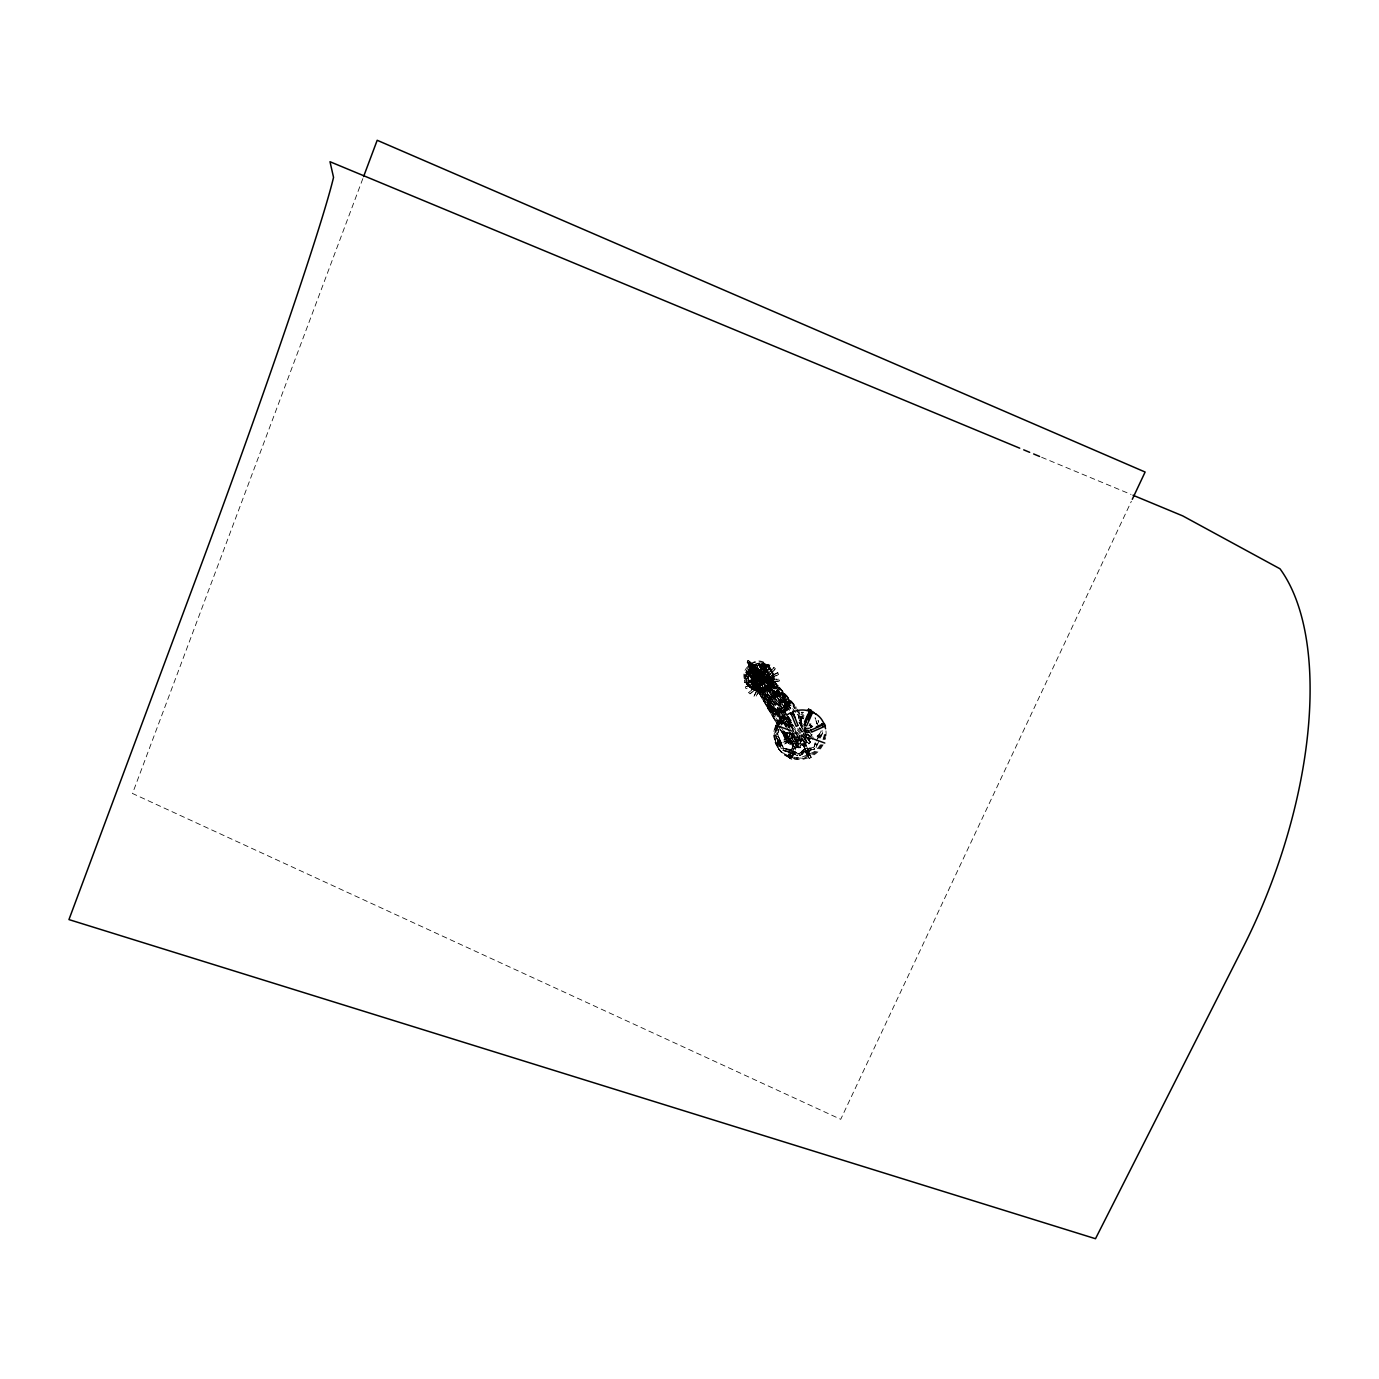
<?xml version="1.0" encoding="UTF-8"?>
<svg xmlns="http://www.w3.org/2000/svg" width="1379" height="1379" viewBox="0 0 1379 1379"><rect width="100%" height="100%" fill="white"/><g stroke="black" fill="none" stroke-linecap="round" stroke-linejoin="round"><path stroke-width="0.75" stroke-dasharray="5 3.75" d="M761.553 672.262L761.587 670.694A14.445 2.879 88.3 0 0 761.587 669.642L761.518 666.109M744.85 682.329L744.367 680.312L752.71 679.416L754.141 679.95L754.089 681.915M752.675 681.381L754.416 681.95L754.451 679.968L752.9 679.433L753.089 681.95L752.71 679.416M752.9 679.433L753.262 681.984M774.291 729.75L776.411 723.354L778.394 724.096L752.986 680.588M753.692 681.347L753.727 679.364M754.054 679.399L754.434 680.95M763.587 671.573L763.604 670.642A14.445 2.896 88.3 0 0 763.604 669.573L763.518 665.833M785.909 725.716L754.141 679.95M762.811 688.328L760.794 688.38L760.829 687.397L762.846 687.345L762.397 688.621L760.346 688.793L760.381 687.811L762.397 687.742L762.794 689.31L762.535 697.826L760.518 697.895L760.398 687.5L762.415 687.432C784.237 683.346 766.345 648.647 748.728 665.661A2.12 1.982 -35.2 0 0 748.073 666.316C736.61 676.727 751.038 694.464 761.742 689.586M760.743 672.745L760.76 671.625L762.777 671.539L762.759 672.676L760.743 672.745L763.173 673.245L763.414 663.385L761.398 663.437L761.139 672.021L763.156 671.952L760.725 671.452L759.674 676.572A4.016 3.775 -35.3 0 1 753.641 675.796A4.016 3.775 -35.3 0 1 756.123 670.16A4.016 3.775 -35.3 0 1 761.053 673.452L777.032 696.119L779.101 696.05L779.238 692.068L781.497 692.379L780.238 696.86L788.943 708.875M760.794 689.207L760.812 688.087L762.828 688.018L762.811 689.138L760.794 689.207L764.207 688.621M761.139 673.314L761.174 672.194L763.19 672.107M762.415 687.432L762.811 689.138M795.855 712.512L763.587 672.194M769.741 681.347L769.792 679.382L768.775 679.416L768.724 681.381L784.91 703.721L789.46 704.186L788.978 706.41L785.134 704.997L784.289 706.91L786.788 710.375M769.585 679.416L768.758 681.295L779.463 680.985L779.514 679.02L769.551 679.399L769.516 681.364L769.137 678.83L770.792 679.347L770.74 681.312M769.654 683.743L770.465 681.898L769.361 678.796L770.378 678.761L768.069 683.57L769.999 680.002M770.378 678.761L770.327 680.726L769.086 680.795M770.103 683.622L771.223 679.916L773.102 679.83A14.445 4.051 1.3 0 0 774.102 679.744L778.532 679.175M783.893 712.822L765.311 686.208L763.363 687.207C762.397 692.344 787.961 711.581 779.118 714.443L778.825 709.875L762.846 687.345M779.118 714.443L779.273 710.495L777.17 710.564L777.049 714.512L774.774 714.184L776.049 709.685L774.136 708.996L772.412 712.891L774.584 709.616L776.48 710.306L774.774 714.184M789.495 710.392L779.549 696.654L779.238 692.068M784.91 703.721L784.961 701.687L768.775 679.416M789.133 709.547L785.358 704.341L785.409 702.307L789.529 702.152L789.184 699.946L784.772 701.049L766.19 675.107L773.964 667.367L775.36 668.712L768.137 675.917L766.328 674.003L767.224 673.073L769.034 674.986L767.724 675.348L769.534 678.382L768.586 678.796L767.862 677.003L768.81 676.589M784.72 734.507L784.772 732.387L785.185 735.179L787.03 734.404L787.547 735.61A11.342 10.515 -34.7 0 0 787.823 737.041L787.409 736.558A11.325 10.515 -34.7 0 1 787.081 734.921L787.03 734.404M784.961 701.687L787.047 701.618L786.995 703.635L787.013 701.601L789.529 702.152M787.013 701.601L787.443 704.255L785.358 704.341M787.461 702.221L787.409 704.255L789.46 704.186M788.857 757.502L795.924 744.281L796.148 737.472L798.32 737.403L800.647 740.661L800.389 747.711L798.2 747.78L797.252 744.643A11.325 10.498 -34.7 0 1 795.786 744.419L795.166 744.246A12.756 11.842 -34.6 0 1 793.356 743.971L792.046 743.074L794.959 736.524L790.029 729.543M797.786 744.694L798.217 747.608L800.389 747.521L800.509 744.539A11.308 10.48 -34.7 0 0 802.026 744.195L802.509 744.884A11.325 10.498 -34.7 0 1 800.992 745.229L800.561 745.281M795.924 744.281L795.666 736.8L793.201 733.3M802.544 744.039L803.836 746.711L805.888 745.832L800.992 736.179L798.958 737.076L800.785 743.626A12.773 11.842 -34.7 0 1 798.958 744.074L797.614 743.522L797.838 736.714L779.273 710.495M798.424 715.494L798.837 718.114L798.424 715.494L799.286 715.546A12.756 11.842 -34.8 0 1 800.992 715.822L802.319 716.684L799.372 723.268L801.699 726.474M798.079 744.195L797.665 741.574L795.493 741.661L798.148 742.298L795.976 742.333M800.389 747.521L800.079 744.591M801.578 721.407L800.699 718.7L798.51 718.787M801.13 721.372L800.699 718.7M809.232 730.129L804.198 730.336L804.25 728.233L799.234 721.32M804.733 728.905L807.094 732.128L807.025 734.249L804.681 731.008L804.733 728.905L808.111 728.767M760.691 672.435L762.708 672.366L762.742 671.383M779.101 696.05L763.121 672.952L761.26 672.314M777.032 696.119L777.153 692.12L774.86 692.603L776.394 696.378L774.446 697.24L758.588 675.072L754.675 665.471L756.554 664.644L757.554 666.902M777.049 714.512L776.722 709.944L760.829 687.397M787.357 710.461L777.463 696.723L777.601 692.741L774.86 692.603M763.19 690.224L768.62 686.57A2.103 1.965 -35.3 0 0 769.241 685.966C782.376 673.504 761.501 652.646 749.125 666.229A2.12 2 -35.2 0 0 748.487 666.867L744.436 674.831L745.798 682.639L747.952 685.846L752.796 688.655L757.536 689.586L762.397 688.621L760.381 688.621M798.32 737.403L798.2 747.78L788.943 733.318M800.992 726.268L801.233 719.183L797.2 714.184M763.19 690.327L763.845 691.103L768.741 688.293M761.139 690.793L761.105 691.793A14.411 2.879 88.2 0 1 761.053 692.758L760.639 696.878M763.88 666.298A10.998 10.325 -35.2 0 0 752.262 666.729L749.797 668.746A3.051 2.861 -35.3 0 0 754.451 669.47L754.934 668.884A16.22 15.272 -35.1 0 0 755.244 668.384L755.502 667.108A3.051 2.861 -35.3 0 0 751.745 664.592A3.051 2.861 -35.3 0 0 749.866 668.884L749.435 669.263M756.037 675.245L758.26 676.503L757.467 678.33L753.227 674.245L755.933 667.781A3.051 2.861 -35.3 0 0 752.141 665.143A3.051 2.861 -35.3 0 0 750.262 669.436A3.051 2.861 -35.3 0 0 754.865 670.039L755.554 669.108A16.22 15.272 -34.8 0 0 755.795 668.401L753.71 666.54M756.968 673.107L749.056 662.041L757.485 669.332L754.985 668.47A3.999 3.758 -35.3 0 0 752.434 674.107A3.999 3.758 -35.3 0 0 758.467 674.883L759.829 671.763A3.999 3.758 -35.3 0 0 754.916 668.47L755.537 667.229M754.675 665.471L760.139 672.211L758.864 675.451A3.999 3.758 -35.3 0 1 752.848 674.676L750.797 680.485L752.589 683.691M777.222 726.854L777.204 727.112A6.602 2.017 -69.9 0 1 776.739 729.698L778.566 730.887L780.773 725.906M756.675 669.16L756.709 668.781A3.051 2.879 -35.3 0 0 752.951 666.264A3.051 2.879 -35.3 0 0 751.072 670.573A3.051 2.879 -35.3 0 0 755.675 671.177L756.14 670.573A16.255 15.307 -35.1 0 0 756.468 670.073L756.675 669.16L755.761 671.418L753.623 670.625L752.831 672.452L758.915 674.71M762.639 696.981L763.07 692.706A14.411 2.879 88.2 0 0 763.121 691.724L758.519 691.827M782.876 731.508L785.047 735.145L792.322 734.835L792.373 732.714L785.099 733.025L787.581 732.645M768.293 709.099L772.24 707.358L771.309 702.842L767.224 703.014L767.034 700.722L771.137 701.583L771.981 699.67L756.209 677.434M767.224 703.014L767.276 700.153M789.012 703.566L788.529 705.789L784.685 704.376L768.517 682.019L767.707 683.863L783.841 706.272L788.167 708.323L786.788 710.237L783.962 707.513L782.445 709.013L784.944 712.495M812.007 734.283L811.972 734.49A11.325 10.498 -34.8 0 1 811.628 736.007M757.157 671.159A14.445 1.086 66.3 0 1 757.554 672.125L759.708 672.883L759.415 671.194A3.999 3.758 -35.3 0 0 754.503 667.919A3.999 3.758 -35.3 0 0 752.038 673.538A3.999 3.758 -35.3 0 0 758.071 674.314L759.346 671.918L757.485 672.762M769.086 688.035C781.307 677.796 761.139 661.765 753.313 675.193A4.016 3.758 -35.3 0 0 759.277 676.02L760.639 672.9A4.016 3.758 -35.3 0 0 755.709 669.591A4.016 3.758 -35.3 0 0 753.244 675.245C745.229 685.139 760.898 696.826 768.431 687.638M825.556 737.799L825.125 739.489M758.588 675.072L760.501 673.866M817.023 744.694L815.092 743.867A6.412 2.068 -69.9 0 0 815.368 742.885M778.601 730.767L778.687 730.439A6.602 2.017 -69.9 0 0 779.049 729.146M818.919 741.23L816.023 747.659L814.231 746.349A10.704 3.447 -70 0 0 815.041 742.953M816.023 747.659L816.213 747.056A10.704 3.465 -70 0 0 817.058 743.315M775.756 732.508L775.808 732.301A11.222 3.413 -70 0 0 776.756 728.198L777.411 724.389M777.739 733.232L777.808 733.025A11.222 3.43 -70 0 0 778.721 729.095M824.418 739.489L825.056 737.11A22.288 20.668 -34.9 0 0 825.521 730.904M823.711 739.454L824.521 736.593A22.254 20.633 -34.9 0 0 825.073 730.904M769.792 665.419L768.103 664.23L763.759 674.124L779.79 696.257L781.703 696.964L783.41 693.068L785.272 694.292L782.755 697.86L790.253 708.168M776.463 726.716L775.17 731.301A22.288 20.685 -34.5 0 0 774.981 739.403L776.049 743.695L789.529 737.765L790.322 739.678L776.791 745.643L779.549 750.073A22.305 20.685 -34.5 0 0 785.254 755.554L788.702 757.433M776.929 727.388L775.636 731.99A22.323 20.702 -34.5 0 0 775.446 740.092L776.515 744.384L790.477 739.127L776.877 745.125L774.067 737.834A22.254 20.651 -34.6 0 1 774.274 729.75M767.724 665.436L766.138 670.073A14.445 4.189 -69.5 0 1 765.741 671.073L765.121 672.538M769.534 666.229L768.017 670.659A14.445 4.206 -69.5 0 1 767.586 671.763L766.965 673.228L769.465 675.572M823.004 739.454L824.021 735.903A22.236 20.616 -34.9 0 0 824.573 730.922M769.241 667.143L772.636 673.624L771.912 680.468M810.921 735.955L811.093 735.438A11.308 10.498 -34.8 0 0 811.386 734.352M771.257 681.795L773.067 674.193L769.672 667.695A2.12 2 -36.1 0 0 769.086 667.126C756.088 653.543 735.472 677.21 750.762 688.483M768.034 666.419C757.847 657.869 741.04 671.039 746.901 682.933A17.393 16.307 -35.5 0 0 747.487 684.001L748.401 685.38M362.849 178.58L132.505 793.477L840.725 1119.317L1131.366 501.267M777.549 724.009L779.997 720.752M769.982 683.794L772.274 679.657M785.771 706.979L786.582 705.065M787.719 707.703L786.34 709.616L783.513 706.893L767.379 684.449L774.791 691.568L773.326 693.016L767.741 687.828L769.189 686.363L786.719 710.099M753.227 674.245C760.915 661.799 780.204 676.572 769.206 686.949M754.02 671.177L756.157 671.969L757.088 669.832L758.933 670.522L757.605 673.4L748.763 663.058L749.728 661.144L748.004 660.42L747.159 662.265L752.52 671.504M747.677 662.661L747.952 660.507M748.763 663.058L749.745 661.282M747.435 683.57L746.797 682.433A10.946 10.274 -35.1 0 1 746.315 680.657L746.177 679.433A14.014 13.152 -35.2 0 1 760.553 664.402A14.014 13.152 -35.2 0 1 773.516 679.02L773.395 679.64A10.946 10.256 -35.4 0 1 772.826 681.45L772.292 682.588L745.849 672.366L746.642 670.522L759.312 675.279M746.246 672.935L746.642 670.522M750.521 667.005C749.469 659.645 755.52 671.366 752.986 664.695M777.101 687.397L778.325 685.656L746.332 673.762L745.815 675.762M759.019 678.951L759.519 679.64L748.383 675.434L746.797 673.142L747.59 671.297L749.486 673.728M752.589 669.522L749.848 667.074L750.297 664.419M748.297 672.021L749.09 670.177L750.934 670.866L752.141 672.573L751.331 674.4L750.124 672.693L750.934 670.866M766.586 669.78L764.328 666.936A11.015 10.325 -35.2 0 0 752.658 667.281L751.521 669.711L754.572 666.419L751.055 665.781L750.245 667.643L752.934 667.712M751.193 664.023L750.693 664.971M747.556 674.348L748.401 672.435L760.536 676.986L762.035 673.366A4.034 3.792 -35.3 0 0 762.018 672.78A5.068 4.758 -35.3 0 0 755.744 669.194A5.068 4.758 -35.3 0 0 752.52 675.969A5.068 4.758 -35.3 0 0 759.605 677.847A4.034 3.792 -35.3 0 0 760.329 677.279L758.105 673.573L759.639 670.022L761.88 671.263L760.036 670.59M748.694 672.59L749.504 670.746L751.331 671.435L750.521 673.262M750.659 668.143L751.055 665.781M749.09 670.177L750.297 671.883L748.625 673.831L749.9 671.314L751.727 672.004L750.934 673.831M751.159 669.401L751.176 667.936M748.383 675.434L749.193 673.573M752.365 665.195L752.365 666.66L751.452 666.333M749.831 675.538L750.245 673.124L750.417 677.055L760.346 680.795L749.986 676.451L750.797 674.607M754.434 674.71L751.831 670.866L752.986 668.608L753.899 668.936L754.692 667.126L753.779 666.781M754.175 665.867L753.175 667.798L751.917 667.333M752.227 671.418L754.692 667.126M750.417 677.055L750.4 674.021M751.452 676.589L752.244 674.71L751.434 676.555M753.227 673.021L754.192 670.297M753.623 674.814L754.83 672.314M754.02 675.382L754.951 673.245M753.21 678.072L755.244 672.883L752.831 669.504L752.02 671.332L761.346 675.141L759.105 674.228M754.416 675.951L755.364 673.814M757.709 668.832L753.141 678.02M750.779 668.849L760.139 672.211L757.502 670.401L756.571 672.538L754.434 671.745M782.582 724.216L753.951 679.175L757.071 673.555L754.468 678.933L755.761 674.383L753.434 673.745L748.263 663.851L750.073 664.523L758.002 675.624M755.227 677.089L757.502 670.401M757.588 672.09L758.519 669.953L755.382 669.022M755.64 677.658L757.037 674.383M756.244 676.624L757.192 674.486L750.555 668.246L749.09 669.694L753.486 674.072A14.445 0.862 45.1 0 0 754.227 674.796L803.871 746.711L798.958 737.076M771.137 701.583L755.399 679.278L757.433 674.952L773.86 697.584L772.343 699.084L755.813 675.658M755.123 680.295L757.364 681.554L755.123 680.295L757.588 675.055L759.726 675.848M756.812 677.261L756.433 679.709L757.226 677.83M752.727 688.776L763.259 663.23L752.331 688.19L757.364 690.62L763.242 689.828L786.444 726.026M756.64 676.796L757.433 674.952L755.864 676.193M757.037 677.365L757.847 675.52M760.932 674.572L759.105 673.9L758.709 676.296L759.519 674.469M756.416 691.241L752.968 688.224L756.416 691.241L766.931 667.298L763.397 664.333L761.863 668.298L760.036 667.608L760.829 665.781L762.673 666.453M753.779 689.397L765.104 663.92L763.259 663.23M765.104 663.92L754.192 690.017L760.846 691.379A13.066 12.239 -35.2 0 0 773.55 678.296A13.066 12.239 -35.2 0 0 761.139 666.385A13.066 12.239 -35.2 0 0 747.97 679.054L748.09 681.398A10.291 9.653 -35.1 0 0 748.711 683.57L749.435 684.829M754.83 688.914L755.64 687.07L753.779 686.38L759.415 689L757.571 688.311M759.967 677.192L760.777 675.348L764.242 677.055M754.589 690.551L765.655 665.592L763.811 664.902L753.399 688.811L757.76 691.207L767.241 669.625L763.414 667.35M761.26 691.965L754.554 690.241A14.428 4.895 -46.2 0 0 755.33 689.534L764.88 667.453L761.242 666.333L760.45 668.177L762.277 668.867M755.52 689.948L764.983 668.384L766.827 669.056L757.364 690.62L749.624 687.052M755.606 690.069L766.103 666.16L764.225 665.505M764.569 667.815L765.397 668.953L755.916 690.534L757.76 691.207M766.052 666.178L756.037 690.689L749.262 686.673M754.003 696.326L758.312 686.466L760.157 687.156L755.83 696.998L754.003 696.326L756.692 691.534A14.428 4.189 -69.7 0 0 757.14 690.62L757.778 689.207M758.795 685.501L759.743 681.847L762.001 683.105L760.639 686.19L758.381 684.932L760.639 686.19M761.984 678.227L762.932 674.572L764.776 675.262M763.018 678.33L763.828 676.486M763.432 678.899L764.828 676.02L767.896 678.416L767.086 680.261L765.845 678.537M763.656 679.364L762.432 680.64M763.828 678.916L765.19 675.831L763.345 675.141M790.253 708.582L765.604 674.814L769.947 664.919M763.845 679.468L765.242 676.589L767.069 677.279L766.259 679.106M764.069 679.95L763.673 682.364L766.741 683.501M764.259 680.037L764.655 677.623M764.845 679.002L765.655 677.158L767.482 677.847L766.672 679.675M751.503 682.984A10.998 10.325 -35.3 0 0 763.087 682.536L765.879 679.382M762.811 682.122L766.655 676.71M765.897 679.347L765.069 681.226L762.415 677.641M766.328 682.933L767.138 681.088L766.328 682.933M759.915 675.4L771.533 679.761L768.827 685.38A2.103 1.965 -35.3 0 1 768.206 686.001L767.672 686.397M771.464 683.536L769.965 685.122L789.908 710.53M771.016 682.519L771.533 679.761M769.241 683.157L770.051 681.312M771.413 680.106L773.085 682.433L771.912 685.001L761.673 680.778L771.499 684.415L772.654 681.864L748.78 673.073L747.97 674.917L759.122 679.071M772.43 700.291L790.788 726.164L789.891 728.146L771.585 702.204L772.43 700.291L768.517 698.843L769.896 696.929L771.344 698.326L772.861 696.826L774.291 698.205L786.582 715.408M779.79 696.257L781.497 692.379M783.41 693.068L782.152 697.567L780.238 696.86M783.841 706.272L784.685 704.376M786.185 707.599L787.03 705.703M778.773 725.182L775.636 732.904L777.618 733.645L779.773 728.784M779.376 724.423L782.255 717.942L784.255 718.666L791.029 715.598M781.497 724.251L782.979 720.941L780.824 720.441A6.464 1.982 -69.8 0 1 779.549 722.01L779.428 722.01M781.376 725.164L784.892 718.2A11.256 3.999 -22.1 0 0 786.582 717.063M787.805 717.114L792.735 723.992L791.15 725.561L786.237 720.838L785.668 721.527A12.756 11.859 -34.7 0 0 784.651 722.975L786.151 724.458L785.272 726.44L786.151 724.458L790.788 726.164M786.616 725.13L785.737 727.112L786.151 724.458M784.117 748.487L782.755 750.348L797.631 755.744L798.32 753.675M792.649 732.042L793.546 730.043M786.047 749.038L795.855 752.606L794.976 754.589L785.082 751.003L786.306 749.107M791.408 741.109L790.546 743.04L792.994 735.817L790.529 732.318M799.579 721.062L801.82 716.029M795.442 737.213L793.39 741.833L791.408 741.109L793.459 736.489L797.751 740.471L789.771 758.484L791.753 759.208L797.683 745.936L795.2 744.522L797.683 745.936M788.943 751.4L790.408 749.676A6.757 1.413 24 0 1 792.942 750.986L793.184 751.193A6.43 1.345 24 0 0 795.424 752.417L795.545 752.469M789.771 758.484L787.874 755.675L788.754 753.71L791.218 755.123L790.374 757.037M786.03 732.714L794.787 747.108L792.339 745.694L792.994 743.402A11.842 10.98 -34.7 0 1 791.512 742.505L789.943 744.608L795.166 739.42L791.374 734.731L785.668 739.213M790.322 739.678L778.308 744.074L777.101 741.437L775.032 742.367L778.635 748.659A22.254 20.651 -34.5 0 0 784.461 754.227L788.374 756.313L795.752 739.747L793.459 736.489M789.322 757.743L794.252 743.143L796.717 744.557L790.822 757.76L795.442 758.691A22.271 20.651 -34.6 0 0 803.716 758.312L808.197 757.002M797.2 745.246L791.305 758.45L795.907 759.398A22.305 20.668 -34.6 0 0 804.198 759.019L808.68 757.692L807.456 755.175L809.473 754.279L810.714 756.795L814.748 754.365A22.305 20.668 -34.7 0 0 820.798 748.452L823.073 744.815M798.975 728.388C801.44 730.439 805.319 739.833 808.646 738.265A12.756 11.842 -34.8 0 0 809.645 736.817L809.594 735.369L803.061 732.99L803.957 731.008L800.182 725.802M810.852 738.713L805.888 736.903L803.561 733.662L804.44 731.68L809.042 733.369L808.163 735.335L810.094 736.058M792.529 743.764L793.39 741.833L791.408 741.109M805.888 736.903L806.784 734.921L804.44 731.68M810.076 736.179L809.68 738.851M816.471 740.902L819.419 734.317L821.401 735.041L819.919 738.334M814.058 746.935L815.506 743.729M817.833 738.523L820.729 732.059L822.694 732.783L820.522 737.627M759.622 689.896L758.984 691.31A14.411 4.189 -69.7 0 1 758.536 692.224L755.83 696.998M771.93 680.485L771.361 681.605M779.859 724.027L782.065 721.407M772.292 682.588L768.672 687.449M809.594 735.369L809.163 736.145A12.756 11.825 -34.8 0 1 808.146 737.593L808.077 738.954M788.633 727.457L788.754 727.267A11.256 10.446 -34.7 0 1 789.615 725.975L789.977 725.526M778.273 726.043L776.411 723.354L778.876 719.373A22.254 20.668 -34.7 0 1 784.306 713.788M776.894 724.027L779.342 720.045A22.271 20.685 -34.7 0 1 784.341 714.77M771.309 681.674L770.706 682.708M822.212 744.746L820.384 747.608A22.271 20.651 -34.7 0 1 814.248 753.675L810.214 756.106M778.635 723.992L780.376 721.251A22.323 20.719 -34.7 0 1 784.272 716.942M809.956 738.041L809.766 738.334A11.273 10.463 -34.7 0 1 808.801 739.713L810.404 742.247L808.835 743.798L801.63 735.834L803.199 734.283L806.663 737.61L805.095 739.161L801.63 735.834M818.368 737.748L820.367 735.593M821.35 744.643L819.902 746.901A22.254 20.633 -34.7 0 1 813.92 752.848L809.732 755.382L804.681 742.626L802.647 743.505L807.715 756.278L803.061 757.623A22.254 20.633 -34.6 0 1 794.787 757.967L790.701 757.105M820.367 744.712L819.488 746.056A22.236 20.616 -34.7 0 1 813.42 752.158L802.578 756.916A22.236 20.616 -34.6 0 1 794.304 757.261M756.864 670.642L756.071 671.728A3.051 2.879 -35.3 0 1 751.469 671.125A3.051 2.879 -35.3 0 1 753.348 666.833A3.051 2.879 -35.3 0 1 757.105 669.349L757.002 670.073A16.272 15.307 -34.8 0 1 756.864 670.642L756.985 670.763M782.255 717.942L781.979 718.39A10.773 3.292 -69.8 0 1 780.049 720.855M783.962 719.114L784.117 716.27M820.626 732.215L820.436 732.508A11.204 3.62 -69.7 0 1 818.368 735.059L817.075 736.058M821.401 735.041L821.177 735.369A6.585 2.137 -69.8 0 1 819.867 736.886L819.747 736.851M749.831 669.832L752.538 667.143M750.245 670.384L752.02 668.367L749.848 667.074M765.914 680.019L763.621 682.433M766.328 680.605L763.638 683.277M770.085 683.57L769.344 684.691M761.346 677.123L762.449 673.935A4.034 3.792 -35.3 0 0 762.38 673.055A5.085 4.775 -35.3 0 0 755.83 669.884A5.085 4.775 -35.3 0 0 753.055 676.813A5.085 4.775 -35.3 0 0 760.277 678.261A4.034 3.792 -35.3 0 0 760.743 677.847L760.743 676.503L762.587 677.192M769.965 683.76L769.482 684.501L770.361 682.691M803.216 750.486L803.095 750.659A6.585 2.448 -22 0 1 801.509 752.158L801.871 754.296L811.955 749.848L810.869 748.021A6.43 2.396 -21.8 0 1 808.387 748.418L808.215 748.349A6.74 2.517 -21.9 0 0 805.646 748.642M753.52 673.779L752.917 674.624A3.999 3.758 -35.3 0 1 755.313 669.039A3.999 3.758 -35.3 0 1 760.243 672.331M768.879 685.225L767.862 686.259M773.533 667.936L770.154 672.038A14.445 4.895 -46 0 1 769.43 672.831L768.086 674.21L795.752 706.272M774.912 669.28L771.619 673.314A14.445 4.895 -46 0 1 770.809 674.176L769.775 675.245M801.854 751.176L805.008 748.573L809.645 747.797M802.63 753.089L805.784 750.469L810.421 749.711M790.443 726.199L790.167 726.561A11.256 10.446 -34.7 0 0 789.512 727.457M786.237 720.838L786.133 722.182A12.773 11.859 -34.7 0 0 785.116 723.647L784.685 724.423L791.253 726.819M808.921 740.816L809.283 740.385A11.291 10.463 -34.7 0 0 810.145 739.196M769.62 687.638L773.24 682.019A10.946 10.274 -35.4 0 0 773.809 680.209L774.015 678.968A14.031 13.169 -35.2 0 0 760.26 664.988A14.031 13.169 -35.2 0 0 746.625 680.623L746.711 681.243A10.963 10.274 -35 0 0 747.194 683.019M756.692 674.159L754.761 674.952L756.209 673.504L757.502 674.917L756.037 676.365M754.83 675.038L756.278 673.59M755.158 675.52L756.623 674.072M755.451 675.624L756.916 674.176M755.571 676.106L757.088 674.348M758.019 675.417L756.554 676.865L749.09 669.694M779.083 727.629L754.589 685.691L755.433 684.846M754.916 686.277L748.607 692.551L750.004 693.878L757.226 686.759L755.227 684.967L757.037 686.88L757.76 686.156L756.364 684.829L755.002 686.259L753.848 683.898L777.256 723.923M790.753 708.444L767.586 676.434L767.896 675.141M766.862 686.587L768.344 685.208L767.517 684.38L765.914 685.897L785.272 711.719L783.427 709.754L784.944 708.272M766.207 685.984L767.655 684.536M768.069 685.122L766.621 686.57L765.914 685.897L766.896 686.656M767.517 684.38L766.483 686.414L767.276 687.173L768.775 685.794M791.15 725.561L770.913 697.705L772.412 696.205M772.792 699.705L774.291 698.205M782.307 697.24L785.272 694.292M772.568 707.927L769.551 710.909L768.086 709.013M773.567 708.668L770.551 711.667L772.861 713.512M783.737 698.619L786.702 695.688L788.409 698.102L784.479 699.825L785.22 701.67L789.184 699.946M786.702 695.688L784.186 699.239L788.409 698.102M770.982 712.288L774.015 709.289L772.137 707.289L769.551 710.909M781.996 708.375L783.513 706.893M783.875 710.375L785.392 708.892M787.668 722.217L789.236 720.665L793.201 724.664L791.632 726.216L793.925 729.439L788.46 724.078L790.046 722.51L792.994 725.492M786.702 721.493L788.15 722.889L789.719 721.32M750.555 668.246L757.019 674.641L790.495 723.079L788.46 724.078M788.719 739.385A11.842 10.98 -34.7 0 0 789.633 740.695L789.943 741.247A11.842 10.98 -34.7 0 1 788.96 739.833L786.564 740.42L785.737 739.178L790.908 734.059L790.27 732.249L783.565 735.197L782.876 733.714A12.756 11.842 -34.6 0 1 782.565 732.059L784.496 731.129M790.546 743.04L789.788 742.66A12.756 11.842 -34.6 0 1 788.357 741.781L787.219 740.609L792.391 735.49L789.943 731.99M792.873 736.162L787.685 741.281M749.211 680.071C751.641 683.76 752.848 688.862 756.709 688.19L789.908 744.626L787.978 742.488L789.667 740.816L788.271 738.782L786.099 739.747L785.306 737.817L787.495 736.869M785.737 739.178L785.272 738.61A12.773 11.859 -34.6 0 1 784.272 737.162L791.046 734.162L793.666 737.989L788.409 743.195L755.313 686.863M809.49 725.302L810.955 723.837L805.801 728.939L804.319 727.509M802.302 739.954L800.768 741.523L798.493 736.386L779.876 710.185L781.824 709.34C790.029 717.58 797.7 735.007 804.319 742.057A12.756 11.842 -34.7 0 0 805.801 741.057L806.008 739.816L801.147 735.162L802.716 733.611M803.957 739.092L806.663 737.61M810.404 742.247L808.835 743.798L810.507 742.298L799.251 727.043M756.709 688.207L755.33 689.534M789.512 718.976A12.773 11.859 -34.8 0 0 788.978 719.373L788.271 719.941L788.512 718.718A12.756 11.842 -34.8 0 1 789.512 718.011M806.008 739.816L805.491 740.247A12.739 11.825 -34.7 0 1 803.836 741.385L803.061 741.816M792.46 724.251L791.529 723.941M770.999 694.826L772.929 693.482L770.999 694.826L773.86 697.584M784.823 711.099L782.893 712.443M806.387 742.023L806.974 742.643A11.273 10.446 -34.7 0 1 805.56 743.591L805.077 742.902A11.256 10.446 -34.7 0 0 806.387 742.023M749.004 692.258L753.158 688.914A14.428 4.878 -46.2 0 0 753.934 688.207L761.363 690.62L768.155 687.845M750.555 693.465L754.072 690.655L750.934 688.604M765.414 687.845L767.672 686.277M768.551 688.414L764.104 690.845L758.105 691.241M801.096 752.382L811.197 747.935M801.871 754.296L802.216 754.054A6.585 2.448 -22 0 0 803.923 752.606L803.974 752.382A6.326 2.362 -21.8 0 1 805.56 750.952L806.405 750.607M805.629 748.711L804.836 749.056A6.326 2.362 -21.8 0 0 803.095 750.504M799.217 753.434L799.51 755.658L814.679 748.987L813.317 747.228A10.722 3.982 -21.8 0 1 809.542 747.901M799.665 755.554L799.992 755.347A11.187 4.171 -22 0 0 802.802 753.055M777.635 672.762L778.618 674.417L773.585 677.296A14.445 4.844 -22 0 1 772.654 677.744L770.913 678.537L770.171 676.761L796.355 707.289M777.48 672.866L772.964 675.451A14.445 4.844 -22 0 1 771.93 675.951L770.482 676.624M765.138 688.104L764.242 688.517M764.759 688.311L763.432 688.931M763.432 689L760.88 689.828M781.117 748.349L783.496 748.228L777.618 733.852L775.584 734.731L779.376 743.591L781.41 742.695L780.635 740.764L778.135 740.988L779.376 743.591M780.945 747.952L776.308 736.851L778.463 736.093M785.03 733.662L786.323 736.231L785.082 733.645M778.032 741.643C777.308 737.506 780.462 739.713 780.997 742.712M810.231 726.405L812.317 725.94M775.601 742.988L789.529 737.765M810.438 726.767L812.817 726.612M788.84 757.037L784.789 754.847A22.288 20.668 -34.5 0 1 779.066 749.383L775.912 744.212L777.842 743.384M778.928 742.902L781.41 742.695M778.463 748.366L776.256 744.815L778.342 744.039L777.101 741.437M798.493 736.386L800.509 735.507M776.842 745.625L791.27 741.057L777.67 747.039L776.877 745.125M780.169 746.142L782.341 745.574L781.272 743.247M800.285 740.833L803.319 739.437M822.763 730.939L820.471 731.249M803.354 746.022L805.87 745.815L766.465 688.586L764.587 689.414M798.734 753.761L813.92 747.073M805.801 751.555L807.818 750.659L808.594 752.572L806.577 753.468L805.302 750.865L806.577 753.468M807.215 755.606L806.456 753.692L808.473 752.813L811.214 757.519L809.18 758.398L806.456 753.692L808.49 752.813L809.232 754.727M806.456 753.692L808.973 753.503L807.818 750.659M802.647 743.505L807.939 755.864L809.973 754.985L804.681 742.626M759.691 672.78L757.812 673.607L760.191 673.538M758.226 674.176L760.105 673.348L757.985 672.659M769.103 677.813L770.051 677.399L768.965 677.899L768.379 676.02L769.327 675.607L770.465 678.003L769.327 675.607L768.241 676.106L769.396 678.485L778.618 674.417M785.685 726.526L756.054 684.294L746.022 688.69L745.298 686.897L754.589 682.864M751.107 679.02L756.554 683.398L754.33 680.243L751.107 679.02L753.917 684.553L754.916 684.07L753.124 683.398L753.917 681.571L755.744 682.243M763.397 687.345L765.259 686.518L766.069 687.983L764.173 688.828L763.449 687.035M765.655 686.966L763.776 687.793L767.327 696.567L768.948 695.068M763.759 688.242L765.655 687.397M772.929 693.482L774.895 697.843L776.842 696.998L786.719 710.719M771.499 705.514L767.517 707.255L766.724 704.428L770.827 704.255L770.878 702.221L766.793 702.394M767.862 708.461L768.534 709.633L767.862 708.461L771.809 706.737M779.428 709.564L781.376 708.703M783.1 734.524L789.805 731.577M785.272 738.61L783.875 736.438L790.581 733.49L786.909 728.267M785.306 737.817L792.546 735.49L793.339 737.42L786.547 740.402L780.152 729.457M811.3 727.405L806.112 729.543L806.887 731.473L804.543 728.233M753.968 682.329L753.037 682.743L753.761 684.536L754.709 684.122L753.968 682.329L755.33 682.502L788.581 729.836M777.894 672.607L768.655 676.693L769.396 678.485M767.086 706.634L771.051 704.893L766.724 704.428M803.147 744.195L805.181 743.315M809.18 758.398L803.629 744.884L805.664 744.005L811.214 757.519M806.163 744.694L803.629 744.884M806.939 754.382L808.973 753.503M807.439 755.089L809.973 754.985L807.922 755.778M753.537 684.036L752.055 684.656A14.445 4.844 -22.2 0 1 751.055 685.035C745.694 686.845 758.226 691.999 761.536 689.655M754.072 685.915L752.882 686.414A14.445 4.844 -22.2 0 1 751.796 686.828L747.211 688.328M749.762 685.501L749.021 684.26M746.47 686.535L748.659 685.88L747.763 684.467M814.679 748.987L814.093 749.142A10.722 3.982 -21.8 0 1 810.318 749.797M811.955 749.848L811.524 749.952A6.43 2.396 -21.8 0 1 809.163 750.331L808.973 750.262A6.74 2.517 -21.9 0 0 806.422 750.555M787.047 751.227L787.168 751.193A6.343 1.327 24 0 1 788.719 751.331M787.926 749.245L788.047 749.211A6.343 1.327 24 0 1 789.598 749.349L789.908 749.452M760.76 689.862L758.605 690.086M778.67 713.805L781.41 713.96M778.394 681.157L774.067 681.709A14.428 4.068 1.3 0 1 773.05 681.795L771.499 681.881M797.614 743.522L798.475 743.384A12.756 11.842 -34.7 0 0 800.199 742.988L801.527 743.384M747.211 662.23L748.9 662.903M785.84 750.779L793.477 753.572M786.719 748.797L794.356 751.589M803.302 712.253L803.13 712.271A11.273 2.155 23.9 0 1 801.509 712.202M797.734 746.918L799.906 746.832M804.25 728.233L809.301 728.026M804.681 731.008L809.732 730.801M807.094 732.128L812.524 731.904M782.496 731.215L784.979 731.801M753.313 680.019L754.451 679.968M744.332 682.295L755.106 681.881M779.187 693.999L777.084 694.068L779.618 694.62M795.666 736.8L797.838 736.714M800.647 740.661L798.458 740.747L796.148 737.472M795.493 741.695L797.665 741.626M776.722 709.944L778.825 709.875M776.67 711.978L778.721 711.909M763.208 689.896L761.174 689.965L783.169 724.285M777.463 696.723L779.549 696.654M777.101 712.598L779.169 712.529M763.57 672.521L761.553 672.59L791.029 709.254M761.105 673.004L763.121 672.952M761.087 673.986L763.087 673.935M752.934 682.553L751.555 682.588A14.445 4.068 1.2 0 1 750.504 682.588L746.435 682.433M752.779 680.588L751.607 680.605A14.445 4.068 1.2 0 1 750.538 680.605L746.694 680.468M751.676 682.588L749.383 680.312M749.659 661.282L758.398 671.573M795.442 743.609L794.683 743.557A12.756 11.842 -34.7 0 1 792.873 743.281L791.253 742.298M798.906 716.149L799.768 716.201A12.773 11.859 -34.8 0 1 801.475 716.477L802.319 716.684M795.373 744.315L796.252 745.108A11.342 10.515 -34.7 0 0 797.734 745.332L798.269 745.384M776.601 713.874L774.343 713.564M779.687 692.672L781.945 692.999M794.132 757.226L790.736 756.537M785.082 751.003L785.427 751.09A6.602 1.379 24 0 0 787.116 751.279M789.029 751.434L789.529 751.641A6.757 1.413 24 0 1 792.063 752.968L792.304 753.175A6.43 1.345 24 0 0 794.528 754.399M802.233 712.46L802.578 712.547A6.619 1.258 23.9 0 0 803.267 712.719M776.36 685.122L773.412 684.208A14.428 2.655 23.7 0 1 772.499 683.898L772.033 683.725M775.463 686.932L772.688 686.087A14.428 2.655 23.7 0 1 771.688 685.742L771.309 685.622M766.172 669.229L759.795 663.988L762.69 669.418L760.846 668.746L757.985 663.316L763.483 667.574M772.412 712.891L770.551 711.667M783.858 693.671L785.72 694.895M771.844 683.656L760.863 679.623L772.274 684.277M792.339 745.694L794.787 747.108M783.634 748.366L798.51 753.761M791.218 755.123L788.754 753.71M787.443 755.382L791.753 759.208M803.561 733.662L813.386 737.334M775.55 725.354L777.446 726.043L775.515 725.337L777.36 728.043M777.894 726.716L776.015 726.026L774.757 730.439A22.271 20.668 -34.5 0 0 774.498 738.523L775.86 743.04M792.994 735.817L794.959 736.524M795.752 739.747L797.751 740.471M790.943 740.42L792.908 741.144M794.718 743.833L796.717 744.557M773.291 710.892L775.636 712.219M798.889 722.596L800.871 723.337M799.372 723.268L801.354 723.992M803.957 731.008L808.559 732.697L808.163 735.335M776.446 723.354L778.325 724.044M782.548 695.033L780.635 694.344L782.996 695.654M757.76 688.19L755.002 688.173L756.847 688.845L755.606 687.07M752.331 688.19L754.554 689.448M771.981 699.67L768.086 698.222L769.465 696.326L770.895 697.705M767.707 700.773L771.585 702.204M784.289 706.91L788.167 708.323M802.94 718.7L801.44 718.631M754.554 672.676L752.417 671.883L753.33 669.677L748.469 660.851M755.244 672.883L758.502 674.141M761.346 675.469L759.105 673.9M747.039 671.09L758.191 674.814M760.329 675.969L771.947 680.33M760.122 676.417L747.987 671.901L747.177 673.745L772.723 683.157L771.912 681.864L771.068 683.829L772.24 681.278L761.156 677.089M760.846 676.641L771.826 680.674M763.414 678.347L761.57 677.658L762.07 678.365M745.849 672.366L773.085 682.433M746.78 673.176L748.625 673.866M759.932 680.209L758.484 680.14M755.399 679.278L745.522 675.624L746.694 676.158M756.416 679.675L761.174 681.95L758.915 680.692M767.707 683.863L777.515 687.5M752.52 679.554L754.33 680.243M760.139 682.433L762.001 683.105M755.347 681.674L753.52 680.985L752.71 682.829L754.537 683.501M751.71 681.381L755.847 685.432M756.157 682.812L754.33 682.14L753.52 683.967L755.347 684.656M759.002 683.863L756.743 682.605L758.984 683.898M753.917 684.553L755.744 685.225M759.467 687.363L757.502 686.811L759.76 688.069M758.019 687.259L759.346 687.5M756.33 688.104L758.174 688.776M763.673 663.799L765.517 664.488M757.985 663.316L761.225 664.488M764.638 666.057L766.465 666.746M766.931 667.298L763.397 664.333M762.259 665.902L760.432 665.212L759.622 667.057L761.57 667.815M762.587 666.195L766.069 669.039M758.605 665.643L760.432 666.333M765.397 668.953L767.241 669.625M751.589 664.575L753.382 665.247M752.762 665.747L754.572 666.419M754.106 667.108L755.933 667.781M766 672.4L764.156 671.763M760.45 671.142L763.518 673.573L758.76 669.177M760.863 671.711L762.708 672.4M763.69 672.814L765.966 674.072M757.916 670.97L759.743 671.642M751.124 669.16L752.365 669.625M753.227 670.056L755.433 670.746L756.295 668.712L758.105 669.401L757.174 671.521L759.312 672.314M754.589 670.849L755.83 671.314M765.604 674.814L762.104 673.435L764.362 674.676M758.295 673.09L760.122 673.762L776.394 696.378M751.831 670.866L753.641 671.539M760.518 674.021L757.502 673.366L758.312 671.539L755.882 668.16L749.056 662.041M754.037 674.159L755.864 674.831M754.175 677.089L785.754 725.819M752.675 678.692L752.296 678.537A14.445 2.672 23.6 0 1 751.21 678.106L750.417 677.778M1041.61 457.276L1131.056 494.423M751.434 676.003L752.02 676.262A14.445 2.655 23.6 0 0 753.003 676.641M747.797 674.434L746.332 673.762M797.631 755.744L797.062 755.468A10.722 2.241 24 0 1 793.373 753.572M790.064 742.367L789.322 741.988A12.756 11.842 -34.6 0 1 787.892 741.109M787.306 755.313L783.996 753.52A22.236 20.633 -34.5 0 1 778.256 748.125L778.084 747.832M753.503 689.379L756.226 690.776A10.291 9.653 -35.1 0 0 758.467 691.327M752.193 683.122L749.831 680.933M763.173 666.178L764.328 666.936M763.552 666.695L765.707 668.556L764.138 667.384M753.244 689.534L751.09 687.466M767.965 666.091L769.913 668.039M774.791 691.568L769.206 686.38M787.237 737.679L788.736 739.11M787.978 742.488L789.46 743.919M788.15 722.889L791.632 726.216M790.908 734.059L792.391 735.49M793.666 737.989L795.166 739.42M767.31 687.225L773.326 693.016M754.503 685.691L756.002 687.001M787.805 719.286L791.563 722.889M810.507 742.298L803.199 734.283M768.31 675.71L766.914 674.365M766.19 675.107L767.586 676.434M783.806 695.74L785.685 697.74M754.761 674.952L755.623 675.796M806.491 740.506L804.612 738.489M801.371 712.495L804.06 715.873M770.895 678.554L795.735 707.548M809.525 723.665L812.283 726.888M799.786 712.443L766.845 673.538L764.983 672.849L795.097 708.478M801.165 714.063L803.905 717.304M796.459 710.099L803.302 718.2M771.223 679.916L795.459 709.116M796.821 710.737L803.543 718.855M771.171 681.898L792.718 707.91M798.096 714.425L802.147 719.304M770.775 683.277L790.753 708.616M802.733 723.82L812.059 735.645M799.217 722.389L812.507 739.316M787.961 710.082L760.157 673.021L757.898 673.797L757.45 672.711L759.329 671.883M785.961 710.961L757.95 673.073M768.655 665.195L769.585 666.453M770.982 670.918L771.861 672.107M767.724 687.811L785.22 711.598M797.7 728.577L808.939 743.867M786.426 698.981L786.719 700.204M750.641 686.845L756.64 691.362A10.308 9.653 -35.1 0 0 758.864 691.913M768.603 677.003L769.534 678.382M799.217 719.89L803.285 725.664M785.409 702.307L790.443 709.22M764.828 676.02L766.069 677.744M800.423 725.13L804.198 730.336M785.134 704.997L788.891 710.202M748.9 686.156L749.676 687.242M758.898 671.745L761.346 675.141M799.32 727.767L803.061 732.99M762.001 677.072L759.932 675.365M783.962 707.513L786.461 710.995M750.848 662.713L758.795 673.779M774.895 697.843L787.185 715.029M788.426 716.752L792.115 721.906M786.185 714.236L789.926 719.476M797.407 729.939L801.147 735.162M748.263 663.851L756.261 675.4M754.778 674.383L753.572 675.658L754.778 677.417M755.037 674.917L757.692 678.968M752.158 673.9L753.761 676.158M777.17 710.564L791.977 731.542M755.14 679.916L789.615 728.819M757.226 686.759L756.313 687.604M751.038 687.414L749.78 685.57M753.503 683.346L754.175 682.295L755.313 684.656M748.538 685.656L749.297 686.742L747.883 684.622M793.287 743.557L793.373 744.039A11.842 10.998 -34.7 0 1 791.994 743.195M746.418 683.691L747.073 684.622M792.08 751.434L790.098 750.71L789.219 752.693L791.201 753.417M778.463 743.54L778.773 744.763M778.807 748.969L779.463 749.935M748.211 685.139L748.952 686.225M791.098 733.249L800.389 747.711M780.566 723.734L759.76 689.586L757.916 688.914L779.721 724.82M780.807 726.63L792.804 746.384M749.383 684.915L750.176 686.156M753.537 680.571L779.669 723.975M781.514 731.198L786.564 740.42L785.771 738.472M748.28 685.191L747.28 683.536M810.938 727.44L810.68 726.992A11.428 10.601 -34.8 0 0 810.197 726.199M747.97 684.656L747.022 683.001M750.073 664.523L755.261 674.417M778.842 743.333L778.204 742.178M781.083 742.885L781.583 744.074L780.049 740.902M779.101 743.867L779.463 744.815M782.134 745.229L782.979 747.073M767.517 707.255L767.155 705.048M758.915 670.039L759.002 670.228A14.445 1.086 66.3 0 1 759.45 671.297L759.605 671.676M788.736 699.325L789.081 701.532M777.36 740.282L776.963 738.868M755.33 682.502L756.054 684.294M778.601 741.661L781.462 749.125M775.739 735.179L780.307 746.47M776.842 696.998L775.308 693.223M781.824 709.34L783.341 713.064M790.012 738.454L791.27 741.057M789.064 737.076L789.839 739.006M756.554 664.644L760.467 674.245M765.311 686.208L769.206 695.74M804.578 743.178L805.37 745.125M800.992 736.179L803.543 742.505M805.198 748.814L805.957 750.728M769.327 675.607L770.465 677.968M818.816 727.267L815.058 717.701M767.103 690.155L767.103 690.155A14.411 1.086 66.3 0 1 767.482 691.138L767.517 691.224M765.638 692.034L765.604 691.948A14.411 1.069 66.3 0 0 765.259 691.069M777.618 733.852L779.238 739.041L778.997 737.972M776.429 736.989L776.894 738.437M815.834 719.838L816.196 721.148M818.023 720.493L818.678 722.303L818.247 720.631M783.565 735.197L783.341 734.386A12.773 11.859 -34.6 0 1 782.858 732.749M752.917 679.692L753.537 682.071M778.566 736.989L778.928 737.541M816.23 721.596L817.075 723.958L815.765 720.39A11.239 1.017 66.2 0 0 815.437 718.769M811.283 727.198L811.266 727.095A12.773 11.842 -34.8 0 0 810.973 725.44L811.473 726.112A12.773 11.859 -34.8 0 1 811.731 727.457M766.621 668.936A10.998 10.325 -35.2 0 1 766.345 680.278M763.914 683.691A11.015 10.342 -35.3 0 1 752.296 684.139M749.09 681.054A11.015 10.342 -35.3 0 1 749.331 669.677M763.501 683.122A10.998 10.325 -35.3 0 1 751.9 683.553M766.207 668.367A10.998 10.325 -35.2 0 1 765.931 679.709M748.763 680.364A10.998 10.325 -35.3 0 1 749.004 669.005M751.865 666.16A10.998 10.325 -35.2 0 1 763.466 665.729M749.573 681.519A11.015 10.325 -35.3 0 1 749.797 670.125M767.034 669.487A11.015 10.342 -35.2 0 1 766.758 680.864M761.26 691.982A13.066 12.256 -35.2 0 0 773.964 678.864A13.066 12.256 -35.2 0 0 761.553 666.953A13.066 12.256 -35.2 0 0 748.383 679.64L748.487 681.967A10.308 9.67 -35.1 0 0 749.107 684.156M797.924 753.52A10.722 2.224 24 0 1 794.252 751.589M786.892 748.883A11.222 2.344 23.9 0 1 784.237 748.573M787.995 749.314A6.602 1.379 23.9 0 1 786.375 749.142M786.013 750.865A11.222 2.344 23.9 0 1 783.358 750.555M783.979 719.2A10.773 3.292 -69.8 0 1 782.048 721.579M782.755 721.303A6.464 1.982 -69.8 0 1 781.531 722.734L781.376 722.768A6.757 2.086 -69.9 0 0 780.221 723.958M779.411 721.906A6.774 2.068 -69.9 0 0 778.084 723.458L779.911 720.579A22.305 20.702 -34.7 0 1 784.375 715.804M777.153 726.923A6.361 1.948 -69.9 0 1 777.428 725.423M817.04 736.765A6.326 2.051 -69.9 0 1 817.747 736.041M819.212 734.714A6.585 2.137 -69.8 0 1 817.902 736.162M822.401 733.369A11.204 3.637 -69.7 0 1 820.333 735.783M818.798 737.748A6.326 2.051 -69.9 0 1 819.729 736.765M815.179 717.994A11.239 1.017 66.2 0 1 815.317 718.39M802.044 751.159A11.187 4.154 -22 0 1 799.337 753.468M825.969 730.904A22.305 20.685 -34.9 0 1 825.573 737.799M785.72 739.023A12.756 11.842 -34.6 0 1 784.789 737.662M768.792 702.307L769.172 704.962L768.792 702.307M754.434 665.626L754.192 666.919A16.186 15.238 -35.1 0 1 753.882 667.402L753.537 667.867A3.034 2.861 -35.4 0 1 748.814 667.419A3.034 2.861 -35.4 0 1 750.693 663.127A3.034 2.861 -35.4 0 1 754.434 665.626M754.83 666.195L754.727 666.919A16.186 15.238 -34.8 0 1 754.589 667.47L753.796 668.556A3.051 2.861 -35.4 0 1 749.211 667.97A3.051 2.861 -35.4 0 1 751.09 663.678A3.051 2.861 -35.4 0 1 754.83 666.195M753.572 672.676L753.158 675.089L753.572 672.676M766.31 679.933L765.914 682.346L766.31 679.933M770.085 698.963L769.672 701.497L770.085 698.963M775.636 694.533L773.705 695.378L775.636 694.516M782.134 710.547L780.186 711.409L782.117 710.547M791.701 755.813L789.702 755.089L791.701 755.813M757.778 682.14L755.933 681.45L757.778 682.14M759.398 684.449L757.571 683.76L759.398 684.449M765.586 670.349L763.759 669.66L765.586 670.349M772.068 710.168L770.62 708.789L772.068 710.168M769.551 706.376L770.292 708.22L769.551 706.376"/><path stroke-width="1.5" d="M363.591 176.564L377.191 140.279L1145.122 472.032L1132.28 499.319M804.491 721.941L807.853 714.374M807.353 710.03L809.559 710.547L809.197 713.15M809.559 710.547L804.629 725.164L806.612 725.906L812.576 712.547L808.594 709.168L812.576 712.547M804.629 725.164L810.576 711.805M808.663 719.562L812.041 711.943L816.109 714.184M787.375 714.667L790.512 712.822L791.27 714.684L793.321 713.788M798.234 725.44L796.2 726.337L790.977 713.408L793.011 712.512L797.751 724.768M816.316 726.871L824.004 723.492L821.781 719.7A22.323 20.702 -34.9 0 0 816.109 714.167M811.042 730.094L824.625 724.113L825.4 726.043L811.817 732.025L810.542 729.422M793.287 710.874L792.563 711.909L797.079 710.599A22.323 20.702 -34.8 0 1 805.439 710.219L810.059 711.219M811.559 738.23L824.797 743.057M778.273 726.043L791.563 731.025M1019.736 448.192L329.995 161.722L333.546 177.374A349.318 11.515 -70 0 1 198.266 572.647L68.95 919.586L1095.495 1238.721L1243.237 947.08A309.81 145.036 -69.4 0 0 1280.005 568.803L1182.734 515.901L1133.038 495.251M1023.718 449.847L1029.682 452.329M1033.647 453.967L1039.611 456.449M810.559 709.961L811.49 710.426M811.559 711.288L814.282 712.736M821.574 723.665L822.849 726.268M792.563 711.909L794.804 717.442M824.78 725.423L825.59 728.715"/></g></svg>
